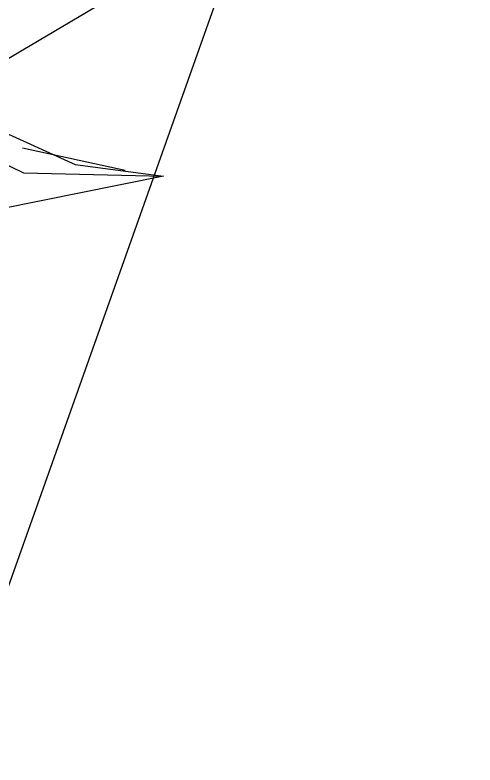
# Model space of a CAD drawing. Header units: metres. Extents: x 251860 to 269438, y 1966787 to 1972367.
# Drawn here: x 267368.3 to 267411.4, y 1969542.9 to 1969613.2 of the extents above; entities that cross this region are included whole.
import ezdxf

# ---------------------------------------------------------------- set-up
doc = ezdxf.new("R2010")
doc.units = ezdxf.units.M
doc.header["$MEASUREMENT"] = 0
doc.layers.get('0').update_dxf_attribs({"linetype": 'CONTINUOUS', "lineweight": 100})
doc.layers.add('PDF3_POINTS_line', color=6, linetype='CONTINUOUS')
doc.layers.add('zelen', color=74, linetype='CONTINUOUS')

# ---------------------------------------------------------------- blocks, each defined once
blk = doc.blocks.new('z_25')
at = {"linetype": 'ByBlock', "lineweight": -2}
for p, q in [((75.6, 531), (61.4, 212.4)), ((234.2, 233.9), (362.2, 420.5)), ((362.2, 420.5), (261.8, 169.1)), ((268.5, 311.3), (362.2, 420.5)), ((199.5, 254.6), (320.8, 373.9)), ((96.8, 202.2), (268.5, 311.3)), ((152.6, 184.8), (234.2, 233.9))]:
    blk.add_line(p, q, dxfattribs=at)

msp = doc.modelspace()

# ---------------------------------------------------------------- linework, layer by layer
at = {"layer": 'PDF3_POINTS_line', "lineweight": 30}
msp.add_line((267361.71441, 1969542.92505), (267455.57594, 1969807.49458), dxfattribs=at)

# ---------------------------------------------------------------- block references
at = {"layer": 'zelen', "xscale": 0.0578983821709191, "yscale": 0.0578983821709191, "zscale": 0.0578983821709191, "rotation": 303.152130175016}
msp.add_blockref('z_25', (267350.32018, 1969602.34529), dxfattribs=at)

doc.saveas('drawing.dxf')
